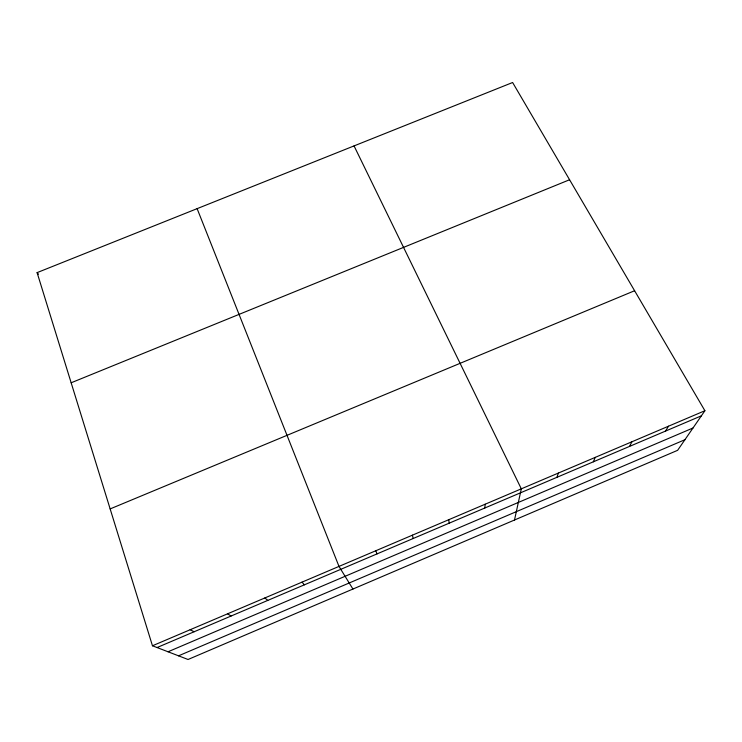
<?xml version="1.0" encoding="UTF-8"?>
<svg xmlns="http://www.w3.org/2000/svg" width="742" height="742" viewBox="0 0 742 742"><rect width="100%" height="100%" fill="white"/><g stroke="black" fill="none" stroke-linecap="round" stroke-linejoin="round"><path stroke-width="1.11" d="M484.832 508.01L485.185 504.208M514.503 520.012L521.311 488.83L354.055 145.905M556.964 477.301L558.374 473.062M593.312 461.821L595.26 457.369M629.504 446.415L631.971 441.75M665.528 431.083L668.523 426.196M704.9 410.725L677.622 450.32L188.051 659.49L152.462 645.772L37.1 272.629L512.611 82.51L704.9 410.725L152.462 645.772M168.035 651.773L692.991 428.004M178.544 655.826L684.931 439.709M157.054 647.543L701.394 415.817M110.15 508.91L634.605 290.734M71.158 382.779L569.578 179.75M190.119 629.754L194.135 631.757M227.59 613.801L231.05 616.036M264.894 597.931L267.797 600.399M302.031 582.136L304.378 584.826M37.1 272.629L38.445 274.188M352.932 589.046L338.992 566.406L197.122 208.65M375.795 550.749L377.047 553.894M412.422 535.168L413.136 538.525M448.882 519.65L449.058 523.231"/></g></svg>
